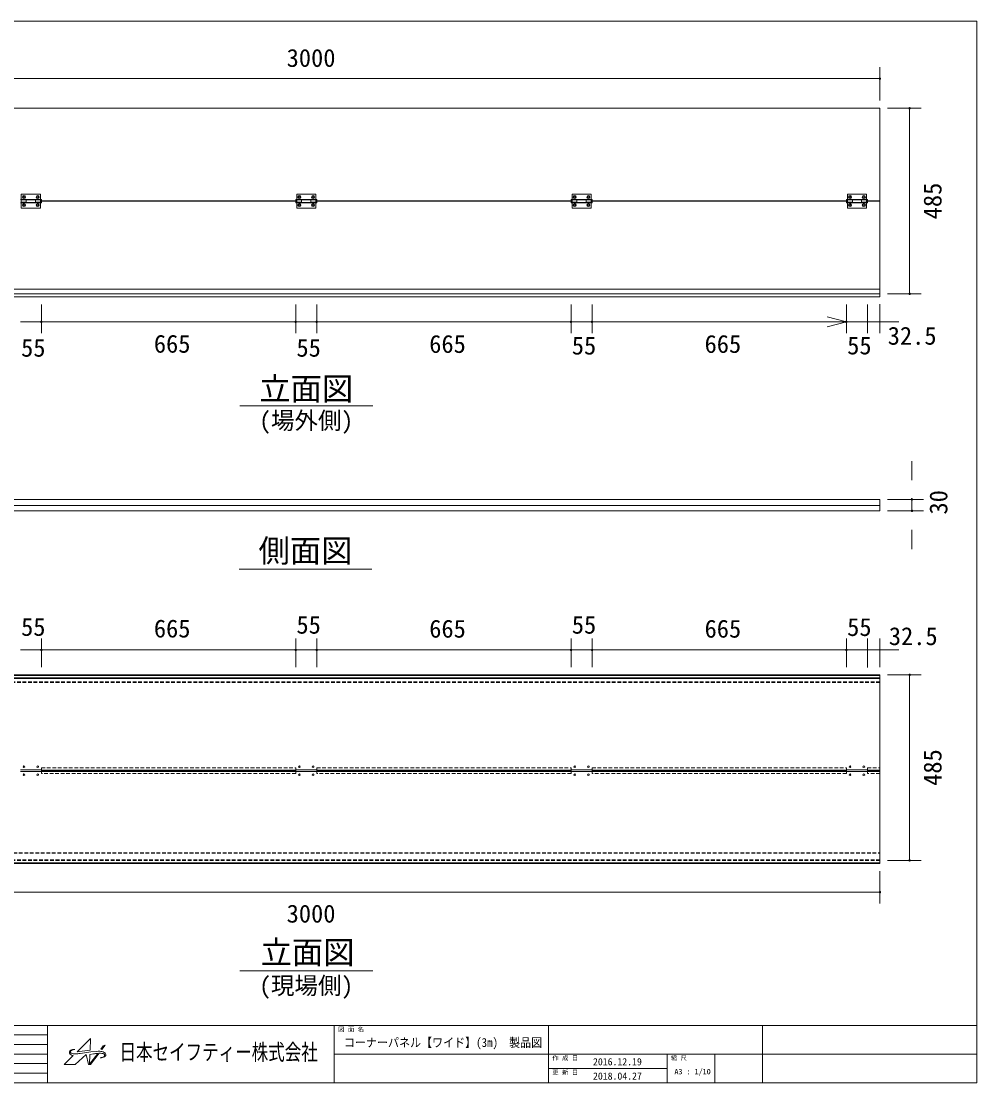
# Model space of a CAD drawing. Units: millimetres, scale not verified. Extents: x -2012 to 2012, y -1388 to 1388.
# Drawn here: x -486 to 2012, y -1388 to 1388 of the extents above; entities that cross this region are included whole.
import ezdxf
from ezdxf.enums import TextEntityAlignment as Align

# ---------------------------------------------------------------- set-up
doc = ezdxf.new("R2010")
doc.units = ezdxf.units.MM
doc.header["$LTSCALE"] = 8
doc.header["$PDMODE"] = 32
doc.header["$PDSIZE"] = 4
doc.linetypes.add('DASHED1', pattern=[1.8, 1.2, -0.6])
for name, color, linetype, lineweight in [('0-0_(3m)幅広ｺｰﾅｰ', 7, 'Continuous', 9), ('0-1_0', 7, 'Continuous', 9), ('0-4_ﾛｺﾞ', 4, 'Continuous', 5), ('0-5_図面枠', 7, 'Continuous', 9)]:
    doc.layers.add(name, color=color, linetype=linetype, lineweight=lineweight)
doc.styles.add('ＭＳ ゴシック', font='')
doc.styles.get('ＭＳ ゴシック').set_extended_font_data('MS Gothic')

msp = doc.modelspace()

# ---------------------------------------------------------------- linework, layer by layer
at = {"layer": '0-0_(3m)幅広ｺｰﾅｰ'}
for p, q in [((-1240.873, 1159.853), (1759.127, 1159.853)), ((1759.127, 917.853), (1759.127, 1159.853)), ((-433.373, 921.853), (-488.373, 921.853)), ((-485.873, 935.853), (-485.873, 914.353)), ((-485.873, 935.853), (-435.873, 935.853)), ((-435.873, 920.853), (-485.873, 920.853)), ((-472.873, 920.853), (-472.873, 913.853)), ((-448.873, 920.353), (-472.873, 920.353)), ((-448.873, 920.853), (-448.873, 913.853)), ((-435.873, 935.853), (-435.873, 914.353)), ((-433.373, 921.853), (-433.373, 917.853)), ((-433.373, 919.853), (-433.373, 917.853)), ((-433.373, 919.853), (-433.373, 917.853)), ((-433.373, 917.853), (231.627, 917.853)), ((231.627, 916.853), (-433.373, 916.853)), ((-433.373, 916.853), (-433.373, 914.853)), ((-433.373, 916.853), (-433.373, 914.853)), ((-433.373, 916.853), (-433.373, 912.853)), ((231.627, 921.853), (231.627, 917.853)), ((286.627, 921.853), (231.627, 921.853)), ((231.627, 917.853), (231.627, 919.853)), ((231.627, 914.853), (231.627, 916.853)), ((231.627, 916.853), (231.627, 912.853)), ((234.127, 935.853), (234.127, 914.353)), ((234.127, 935.853), (284.127, 935.853)), ((284.127, 920.853), (234.127, 920.853)), ((247.127, 920.853), (247.127, 913.853)), ((271.127, 920.353), (247.127, 920.353)), ((271.127, 920.853), (271.127, 913.853)), ((284.127, 935.853), (284.127, 914.353)), ((286.627, 921.853), (286.627, 917.853)), ((286.627, 919.853), (286.627, 917.853)), ((286.627, 917.853), (951.627, 917.853)), ((951.627, 916.853), (286.627, 916.853)), ((286.627, 916.853), (286.627, 914.853)), ((286.627, 916.853), (286.627, 912.853)), ((951.627, 921.853), (951.627, 917.853)), ((1006.627, 921.853), (951.627, 921.853)), ((951.627, 917.853), (951.627, 919.853)), ((951.627, 914.853), (951.627, 916.853)), ((951.627, 916.853), (951.627, 912.853)), ((954.127, 935.853), (954.127, 914.353)), ((954.127, 935.853), (1004.127, 935.853)), ((1004.127, 920.853), (954.127, 920.853)), ((967.127, 920.853), (967.127, 913.853)), ((991.127, 920.353), (967.127, 920.353)), ((991.127, 920.853), (991.127, 913.853)), ((1004.127, 935.853), (1004.127, 914.353)), ((1006.627, 921.853), (1006.627, 917.853)), ((1006.627, 919.853), (1006.627, 917.853)), ((1006.627, 917.853), (1671.627, 917.853)), ((1671.627, 916.853), (1006.627, 916.853)), ((1006.627, 916.853), (1006.627, 914.853)), ((1006.627, 916.853), (1006.627, 912.853)), ((1671.627, 921.853), (1671.627, 917.853)), ((1726.627, 921.853), (1671.627, 921.853)), ((1671.627, 917.853), (1671.627, 919.853)), ((1671.627, 914.853), (1671.627, 916.853)), ((1671.627, 916.853), (1671.627, 912.853)), ((1674.127, 935.853), (1674.127, 914.353)), ((1674.127, 935.853), (1724.127, 935.853)), ((1724.127, 920.853), (1674.127, 920.853)), ((1687.127, 920.853), (1687.127, 913.853)), ((1711.127, 920.353), (1687.127, 920.353)), ((1711.127, 920.853), (1711.127, 913.853)), ((1724.127, 935.853), (1724.127, 914.353)), ((1726.627, 921.853), (1726.627, 917.853)), ((1726.627, 919.853), (1726.627, 917.853)), ((1726.627, 917.853), (1759.127, 917.853)), ((1759.127, 916.853), (1726.627, 916.853)), ((1726.627, 916.853), (1726.627, 914.853)), ((1726.627, 916.853), (1726.627, 912.853)), ((1759.127, 666.853), (1759.127, 916.853)), ((-433.373, 912.853), (-488.373, 912.853)), ((-472.873, 914.353), (-485.873, 914.353)), ((-435.873, 913.853), (-485.873, 913.853)), ((-485.873, 913.853), (-485.873, 898.853)), ((-435.873, 898.853), (-485.873, 898.853)), ((-435.873, 914.353), (-448.873, 914.353)), ((-435.873, 913.853), (-435.873, 898.853)), ((286.627, 912.853), (231.627, 912.853)), ((247.127, 914.353), (234.127, 914.353)), ((284.127, 913.853), (234.127, 913.853)), ((234.127, 913.853), (234.127, 898.853)), ((284.127, 898.853), (234.127, 898.853)), ((284.127, 914.353), (271.127, 914.353)), ((284.127, 913.853), (284.127, 898.853)), ((1006.627, 912.853), (951.627, 912.853)), ((967.127, 914.353), (954.127, 914.353)), ((1004.127, 913.853), (954.127, 913.853)), ((954.127, 913.853), (954.127, 898.853)), ((1004.127, 898.853), (954.127, 898.853)), ((1004.127, 914.353), (991.127, 914.353)), ((1004.127, 913.853), (1004.127, 898.853)), ((1726.627, 912.853), (1671.627, 912.853)), ((1687.127, 914.353), (1674.127, 914.353)), ((1724.127, 913.853), (1674.127, 913.853)), ((1674.127, 913.853), (1674.127, 898.853)), ((1724.127, 898.853), (1674.127, 898.853)), ((1724.127, 914.353), (1711.127, 914.353)), ((1724.127, 913.853), (1724.127, 898.853)), ((-1240.873, 686.853), (1759.127, 686.853)), ((-1240.873, 674.853), (1759.127, 674.853)), ((-1240.873, 666.853), (1759.127, 666.853)), ((-1240.873, 137.514), (1759.127, 137.514)), ((-1240.873, 121.514), (1759.127, 121.514)), ((1759.127, 137.514), (1759.127, 107.514)), ((-1240.873, 107.514), (1759.127, 107.514)), ((-1240.873, -321.179), (1759.127, -321.179)), ((-1240.873, -322.57), (1759.127, -322.57)), ((-1240.873, -328.988), (1759.127, -328.988)), ((1759.127, -329.179), (-1240.873, -329.179)), ((1759.127, -330.57), (-1240.873, -330.57)), ((1759.127, -571.179), (1759.127, -321.179)), ((-488.373, -569.179), (-433.373, -569.179)), ((-433.373, -574.179), (-488.373, -574.179)), ((-433.373, -569.179), (-433.373, -571.179)), ((-433.373, -569.974), (231.627, -569.974)), ((-433.373, -571.179), (231.627, -571.179)), ((231.627, -572.179), (-433.373, -572.179)), ((-433.373, -572.179), (-433.373, -574.179)), ((231.627, -573.384), (-433.373, -573.384)), ((231.627, -571.179), (231.627, -569.179)), ((231.627, -569.179), (286.627, -569.179)), ((231.627, -574.179), (231.627, -572.179)), ((286.627, -574.179), (231.627, -574.179)), ((286.627, -569.179), (286.627, -571.179)), ((286.627, -569.974), (951.627, -569.974)), ((286.627, -571.179), (951.627, -571.179)), ((951.627, -572.179), (286.627, -572.179)), ((286.627, -572.179), (286.627, -574.179)), ((951.627, -573.384), (286.627, -573.384)), ((951.627, -571.179), (951.627, -569.179)), ((951.627, -569.179), (1006.627, -569.179)), ((1006.627, -569.179), (1006.627, -571.179)), ((1006.627, -569.974), (1671.627, -569.974)), ((1006.627, -571.179), (1671.627, -571.179)), ((1671.627, -572.179), (1006.627, -572.179)), ((1006.627, -572.179), (1006.627, -574.179)), ((1671.627, -573.384), (1006.627, -573.384)), ((1671.627, -571.179), (1671.627, -569.179)), ((1671.627, -569.179), (1726.627, -569.179)), ((1671.627, -574.179), (1671.627, -572.179)), ((1726.627, -574.179), (1671.627, -574.179)), ((1726.627, -569.179), (1726.627, -571.179)), ((1726.627, -569.974), (1759.127, -569.974)), ((1726.627, -571.179), (1759.127, -571.179)), ((1759.127, -572.179), (1726.627, -572.179)), ((1726.627, -572.179), (1726.627, -574.179)), ((1759.127, -573.384), (1726.627, -573.384)), ((-1240.873, -812.788), (1759.127, -812.788))]:
    msp.add_line(p, q, dxfattribs=at)
at = {"layer": '0-0_(3m)幅広ｺｰﾅｰ', "linetype": 'DASHED1'}
for p, q in [((-1240.873, -322.379), (1759.127, -322.379)), ((-1240.873, -322.57), (1759.127, -322.57)), ((-1240.873, -328.988), (1759.127, -328.988)), ((1759.127, -330.379), (-1240.873, -330.379)), ((1759.127, -330.57), (-1240.873, -330.57)), ((1759.127, -339.788), (-1240.873, -339.788)), ((1759.127, -339.979), (-1240.873, -339.979)), ((1759.127, -341.179), (-1240.873, -341.179)), ((-433.373, -569.974), (231.627, -569.974)), ((-433.373, -569.979), (231.627, -569.979)), ((231.627, -573.379), (-433.373, -573.379)), ((231.627, -573.384), (-433.373, -573.384)), ((231.627, -574.179), (231.627, -579.179)), ((286.627, -564.179), (951.627, -564.179)), ((286.627, -569.179), (286.627, -564.179)), ((286.627, -569.974), (951.627, -569.974)), ((286.627, -569.979), (951.627, -569.979)), ((951.627, -573.379), (286.627, -573.379)), ((951.627, -573.384), (286.627, -573.384)), ((286.627, -579.179), (286.627, -574.179)), ((951.627, -564.179), (951.627, -569.179)), ((1006.627, -564.179), (1671.627, -564.179)), ((1006.627, -569.179), (1006.627, -564.179)), ((1006.627, -569.974), (1671.627, -569.974)), ((1006.627, -569.979), (1671.627, -569.979)), ((1671.627, -573.379), (1006.627, -573.379)), ((1671.627, -573.384), (1006.627, -573.384)), ((1006.627, -579.179), (1006.627, -574.179)), ((1671.627, -579.179), (1006.627, -579.179)), ((1671.627, -564.179), (1671.627, -569.179)), ((1671.627, -574.179), (1671.627, -579.179)), ((1726.627, -564.179), (1759.127, -564.179)), ((1726.627, -569.179), (1726.627, -564.179)), ((1726.627, -569.974), (1759.127, -569.974)), ((1726.627, -569.979), (1759.127, -569.979)), ((1759.127, -573.379), (1726.627, -573.379)), ((1759.127, -573.384), (1726.627, -573.384)), ((-1240.873, -786.179), (1759.127, -786.179)), ((-1240.873, -787.379), (1759.127, -787.379)), ((-1240.873, -787.57), (1759.127, -787.57)), ((1759.127, -804.788), (-1240.873, -804.788)), ((1759.127, -804.979), (-1240.873, -804.979)), ((1759.127, -806.179), (-1240.873, -806.179)), ((1759.127, -806.37), (-1240.873, -806.37)), ((-1240.873, -812.788), (1759.127, -812.788)), ((-1240.873, -812.979), (1759.127, -812.979))]:
    msp.add_line(p, q, dxfattribs=at)
at = {"layer": '0-0_(3m)幅広ｺｰﾅｰ'}
for points in [[(-1240.873, -814.179), (1759.127, -814.179), (1759.127, -572.179)], [(1006.627, -574.179), (951.627, -574.179), (951.627, -572.179)]]:
    msp.add_lwpolyline(points, dxfattribs=at)
at = {"layer": '0-0_(3m)幅広ｺｰﾅｰ', "linetype": 'DASHED1'}
for points in [[(-433.373, -569.179), (-433.373, -564.179), (231.627, -564.179), (231.627, -569.179)], [(231.627, -579.179), (-433.373, -579.179), (-433.373, -574.179)], [(951.627, -574.179), (951.627, -579.179), (286.627, -579.179)], [(1759.127, -579.179), (1726.627, -579.179), (1726.627, -574.179)]]:
    msp.add_lwpolyline(points, dxfattribs=at)
at = {"layer": '0-0_(3m)幅広ｺｰﾅｰ'}
for centre, radius in [((-478.873, 927.853), 4), ((-478.873, 927.853), 2.25), ((-442.873, 927.853), 4), ((-442.873, 927.853), 2.25), ((241.127, 927.853), 4), ((241.127, 927.853), 2.25), ((277.127, 927.853), 4), ((277.127, 927.853), 2.25), ((961.127, 927.853), 4), ((961.127, 927.853), 2.25), ((997.127, 927.853), 4), ((997.127, 927.853), 2.25), ((1681.127, 927.853), 4), ((1681.127, 927.853), 2.25), ((1717.127, 927.853), 4), ((1717.127, 927.853), 2.25), ((-478.873, 906.853), 4), ((-478.873, 906.853), 2.25), ((-442.873, 906.853), 4), ((-442.873, 906.853), 2.25), ((241.127, 906.853), 4), ((241.127, 906.853), 2.25), ((277.127, 906.853), 4), ((277.127, 906.853), 2.25), ((961.127, 906.853), 4), ((961.127, 906.853), 2.25), ((997.127, 906.853), 4), ((997.127, 906.853), 2.25), ((1681.127, 906.853), 4), ((1681.127, 906.853), 2.25), ((1717.127, 906.853), 4), ((1717.127, 906.853), 2.25), ((-478.873, -561.179), 2.25), ((-478.873, -582.179), 2.25), ((-442.873, -561.179), 2.25), ((-442.873, -582.179), 2.25), ((241.127, -561.179), 2.25), ((241.127, -582.179), 2.25), ((277.127, -561.179), 2.25), ((277.127, -582.179), 2.25), ((961.127, -561.179), 2.25), ((961.127, -582.179), 2.25), ((997.127, -561.179), 2.25), ((997.127, -582.179), 2.25), ((1681.127, -561.179), 2.25), ((1681.127, -582.179), 2.25), ((1717.127, -561.179), 2.25), ((1717.127, -582.179), 2.25)]:
    msp.add_circle(centre, radius, dxfattribs=at)
at = {"layer": '0-1_0'}
for p, q in [((1759.127, 1179.853), (1759.127, 1267.499)), ((1759.127, 1237.499), (-1240.873, 1237.499)), ((-1190.873, 1237.499), (1709.127, 1237.499)), ((1779.127, 1159.853), (1866.773, 1159.853)), ((1836.773, 674.853), (1836.773, 1159.853)), ((1836.773, 1109.853), (1836.773, 724.853)), ((1779.127, 674.853), (1866.773, 674.853)), ((-433.373, 646.853), (-433.373, 571.748)), ((-433.373, 646.853), (-433.373, 571.748)), ((231.627, 646.853), (231.627, 571.748)), ((231.627, 646.853), (231.627, 571.748)), ((286.627, 646.853), (286.627, 571.748)), ((286.627, 646.853), (286.627, 571.748)), ((951.627, 646.853), (951.627, 571.748)), ((951.627, 646.845), (951.627, 571.74)), ((1006.627, 646.853), (1006.627, 571.748)), ((1006.627, 646.845), (1006.627, 571.74)), ((1671.627, 646.853), (1671.627, 571.748)), ((1671.627, 646.853), (1671.627, 571.74)), ((1726.627, 646.853), (1726.627, 571.74)), ((1726.627, 646.845), (1726.627, 571.74)), ((1759.127, 647.548), (1759.127, 571.74)), ((-433.373, 601.748), (231.627, 601.748)), ((181.627, 601.748), (-383.373, 601.748)), ((-383.373, 601.748), (-333.373, 601.748)), ((181.627, 601.748), (131.627, 601.748)), ((286.627, 601.748), (951.627, 601.748)), ((901.627, 601.748), (336.627, 601.748)), ((336.627, 601.748), (386.627, 601.748)), ((901.627, 601.74), (851.627, 601.74)), ((1006.627, 601.748), (1671.627, 601.748)), ((1621.627, 601.748), (1056.627, 601.748)), ((1056.627, 601.74), (1106.627, 601.74)), ((1621.627, 601.74), (1571.627, 601.74)), ((1671.627, 601.74), (1621.627, 601.74)), ((1726.627, 601.74), (1671.627, 601.74)), ((1726.627, 601.74), (1676.627, 601.74)), ((1726.627, 601.74), (1776.627, 601.74)), ((1759.127, 601.74), (1726.627, 601.74)), ((1759.127, 601.74), (1809.127, 601.74)), ((1842.95, 187.514), (1842.95, 237.514)), ((1779.127, 137.514), (1872.95, 137.514)), ((1779.127, 107.514), (1872.95, 107.514)), ((1842.95, 57.514), (1842.95, 7.514)), ((-433.373, -301.171), (-433.373, -226.066)), ((-433.373, -301.179), (-433.373, -226.074)), ((231.627, -301.179), (231.627, -226.074)), ((231.627, -301.179), (231.627, -226.074)), ((286.627, -301.179), (286.627, -226.074)), ((286.627, -301.179), (286.627, -226.074)), ((951.627, -301.179), (951.627, -226.074)), ((951.627, -301.179), (951.627, -226.074)), ((1006.627, -301.179), (1006.627, -226.074)), ((1006.627, -301.179), (1006.627, -226.074)), ((1671.627, -301.171), (1671.627, -226.066)), ((1671.627, -301.179), (1671.627, -226.074)), ((1726.627, -301.179), (1726.627, -226.066)), ((1726.627, -301.874), (1726.627, -226.066)), ((1759.127, -301.179), (1759.127, -226.066)), ((231.627, -256.074), (-433.373, -256.074)), ((-383.373, -256.066), (-333.373, -256.066)), ((-383.373, -256.074), (181.627, -256.074)), ((181.627, -256.074), (131.627, -256.074)), ((951.627, -256.074), (286.627, -256.074)), ((336.627, -256.074), (386.627, -256.074)), ((336.627, -256.074), (901.627, -256.074)), ((901.627, -256.074), (851.627, -256.074)), ((1671.627, -256.074), (1006.627, -256.074)), ((1056.627, -256.074), (1106.627, -256.074)), ((1056.627, -256.074), (1621.627, -256.074)), ((1671.627, -256.066), (1621.627, -256.066)), ((1671.627, -256.066), (1726.627, -256.066)), ((1726.627, -256.066), (1676.627, -256.066)), ((1726.627, -256.066), (1776.627, -256.066)), ((1726.627, -256.066), (1759.127, -256.066)), ((1759.127, -256.066), (1809.127, -256.066)), ((1779.127, -321.179), (1866.773, -321.179)), ((1836.773, -806.179), (1836.773, -321.179)), ((1836.773, -371.179), (1836.773, -756.179)), ((1779.127, -806.179), (1866.773, -806.179)), ((1759.127, -834.179), (1759.127, -919.284)), ((-1240.873, -889.284), (1759.127, -889.284)), ((1709.127, -889.284), (-1190.873, -889.284))]:
    msp.add_line(p, q, dxfattribs=at)
for points in [[(1621.627, 615.137), (1671.627, 601.74), (1621.627, 588.342)], [(-433.373, 601.748), (-488.373, 601.748), (-433.373, 601.748)], [(286.627, 601.748), (231.627, 601.748), (286.627, 601.748)], [(1006.627, 601.74), (951.627, 601.74), (1006.627, 601.74)], [(1842.95, 137.514), (1842.95, 107.514), (1842.95, 137.514)], [(-488.373, -256.066), (-433.373, -256.066), (-488.373, -256.066)], [(231.627, -256.074), (286.627, -256.074), (231.627, -256.074)], [(951.627, -256.074), (1006.627, -256.074), (951.627, -256.074)]]:
    msp.add_lwpolyline(points, dxfattribs=at)
for p in [(1759.127, 1237.499), (1836.773, 1159.853), (1836.773, 674.853), (-433.373, 601.748), (231.627, 601.748), (286.627, 601.748), (951.627, 601.748), (951.627, 601.74), (1006.627, 601.748), (1006.627, 601.74), (1671.627, 601.748), (1842.95, 137.514), (1842.95, 107.514), (-433.373, -256.066), (-433.373, -256.074), (231.627, -256.074), (286.627, -256.074), (951.627, -256.074), (1006.627, -256.074), (1671.627, -256.074), (1836.773, -321.179), (1836.773, -806.179), (1759.127, -889.284)]:
    msp.add_point(p, dxfattribs=at)
at = {"layer": '0-4_ﾛｺﾞ'}
for p, q in [((-345.914, -1300.407), (-346.642, -1300.367)), ((-306.41, -1313.186), (-297.242, -1311.893)), ((-279.538, -1321.914), (-275.94, -1321.905))]:
    msp.add_line(p, q, dxfattribs=at)
for points in [[(-339.8, -1306.425), (-305.248, -1272.005), (-305.16, -1272.25), (-306.098, -1302.382), (-313.616, -1303.446)], [(-350.008, -1316.552), (-373.511, -1340.049), (-373.409, -1340.078), (-345.478, -1340.102), (-344.827, -1339.678), (-316.118, -1313.733), (-310.538, -1340.112), (-305.218, -1340.112), (-282.686, -1310.374), (-278.999, -1310.359)], [(-288.315, -1305.616), (-304.054, -1307.049), (-314.423, -1308.289), (-332.198, -1310.865)], [(-286.12, -1310.567), (-307.225, -1338.439), (-306.41, -1313.186)]]:
    msp.add_lwpolyline(points, dxfattribs=at)
msp.add_lwpolyline([(-277.962, -1299.615), (-275.034, -1300.17), (-266.637, -1289.065), (-271.528, -1291.15)], close=True, dxfattribs=at)
for centre, radius, start, end in [((-354.263, -1308.022), 5.907, 137.3376, 189.71275), ((-351.988, -1310.118), 9.002, 107.54618, 137.3376), ((-352.927, -1307), 4.674, 114.83245, 184.93336), ((-343.834, -1326.651), 26.326, 94.53365, 114.83245), ((-346.741, -1326.714), 26.407, 94.87761, 107.54618), ((-347.564, -1317.065), 16.723, 86.83781, 94.87761), ((-381.357, -824.587), 483.626, 274.92935, 278.0518), ((-381.357, -824.587), 483.626, 274.92935, 278.0518), ((-356.528, -1308.409), 3.61, 189.71275, 211.14694), ((-348.294, -1303.432), 13.231, 211.14694, 262.55517), ((-354.81, -1307.163), 2.784, 184.93336, 245.82613), ((-345.45, -1286.31), 25.641, 245.82613, 271.56003), ((-347.692, -1203.959), 108.022, 271.56003, 278.24678), ((-260.943, -1569.143), 259.798, 95.56117, 98.03149), ((-281.734, -1363.809), 58.564, 89.15854, 96.45212), ((-281.262, -1331.628), 26.379, 63.69068, 89.15854), ((-280.054, -1302.301), 19.62, 271.50312, 302.01879), ((-278.906, -1334.826), 24.467, 73.31829, 90.21697), ((-275.974, -1308.49), 13.415, 270.14682, 315.9742), ((-273.678, -1317.377), 6.251, 36.42787, 73.31829), ((-271.59, -1315.836), 3.656, 302.01879, 36.42787), ((-273.17, -1315.262), 8.122, 8.17288, 63.69068), ((-269.511, -1314.737), 4.426, 315.9742, 8.17288)]:
    msp.add_arc(centre, radius, start, end, dxfattribs=at)
at = {"layer": '0-5_図面枠'}
for p, q in [((2012.5, -1237.5), (2012.5, 1387.5)), ((85.397, 382.278), (432.858, 382.278)), ((83.399, -44.814), (430.861, -44.814)), ((85.397, -1094.626), (432.858, -1094.626)), ((-2012.5, -1237.5), (2012.5, -1237.5)), ((-417.5, -1237.5), (-417.5, -1387.5)), ((332.5, -1237.5), (332.5, -1387.5)), ((892.5, -1237.5), (892.5, -1387.5)), ((1452.5, -1237.5), (1452.5, -1387.5)), ((-2012.5, -1262.5), (-417.5, -1262.5)), ((-1527.5, -1287.5), (-417.5, -1287.5)), ((-1527.5, -1312.5), (-417.5, -1312.5)), ((332.5, -1312.5), (2012.5, -1312.5)), ((1202.5, -1312.5), (1202.5, -1387.5)), ((1327.5, -1312.5), (1327.5, -1387.5)), ((-1527.5, -1337.5), (-417.5, -1337.5)), ((1202.5, -1350), (892.5, -1350)), ((-1527.5, -1362.5), (-417.5, -1362.5))]:
    msp.add_line(p, q, dxfattribs=at)
for points in [[(-2012.5, -1387.5), (2012.5, -1387.5), (2012.5, 1387.5), (-2012.5, 1387.5)], [(-2012.5, 1387.5), (-2012.5, -1237.5), (2012.5, -1237.5)]]:
    msp.add_lwpolyline(points, dxfattribs=at)

# ---------------------------------------------------------------- texts
at = {"layer": '0-1_0', "color": 2, "style": 'ＭＳ ゴシック'}
for s, p in [('3000', (207.927, 1254.099)), ('32.5', (1779.672, 527.796)), ('55', (-486.473, 496.466)), ('665', (-139.273, 506.856)), ('55', (233.527, 496.466)), ('665', (580.727, 506.43)), ('55', (953.527, 502.144)), ('665', (1300.727, 506.43)), ('55', (1673.599, 502.498)), ('55', (-486.473, -233.27)), ('665', (-139.273, -237.557)), ('55', (233.527, -227.593)), ('665', (580.727, -237.982)), ('55', (953.527, -227.593)), ('665', (1300.727, -237.982)), ('55', (1673.527, -233.625)), ('32.5', (1782.54, -257.507)), ('3000', (207.927, -982.891))]:
    msp.add_text(s, height=46.92, dxfattribs=at).set_placement(p, align=Align.BOTTOM_LEFT)
for s, p in [('485', (1934.355, 869.658)), ('30', (1949.767, 97.914)), ('485', (1934.355, -611.374))]:
    msp.add_text(s, height=46.92, rotation=90, dxfattribs=at).set_placement(p, align=Align.BOTTOM_LEFT)
at = {"layer": '0-4_ﾛｺﾞ', "color": 7, "style": 'ＭＳ ゴシック', "width": 0.75}
msp.add_text('日本セイフティー株式会社', height=42.23, dxfattribs=at).set_placement((-229.15, -1341.005), align=Align.BOTTOM_LEFT)
at = {"layer": '0-5_図面枠', "style": 'ＭＳ ゴシック'}
for s, height, p in [('立面図', 60.06, (136.247, 378.61)), ('(場外側)', 45.04, (136.247, 307.644)), ('側面図', 60.06, (134.25, -44.755)), ('立面図', 60.06, (139.691, -1094.568)), ('(現場側)', 45.04, (136.247, -1169.487)), ('図 面 名', 11.73, (342.5, -1257.1)), ('作 成 日\u3000', 11.73, (902.5, -1332.1)), ('2016.12.19', 18.77, (1009.031, -1347.503)), ('縮 尺', 11.73, (1212.5, -1332.1)), ('更 新 日\u3000', 11.73, (902.5, -1369.6)), ('A3 : 1/10', 14.08, (1221.96, -1369.548)), ('2018.04.27', 18.77, (1009.031, -1385.003))]:
    msp.add_text(s, height=height, dxfattribs=at).set_placement(p, align=Align.BOTTOM_LEFT)
at = {"layer": '0-5_図面枠', "style": 'ＭＳ ゴシック', "width": 0.9}
msp.add_text('コーナーパネル【ワイド】(3m)\u3000製品図', height=23.46, dxfattribs=at).set_placement((357.713, -1300.984), align=Align.BOTTOM_LEFT)

doc.saveas('drawing.dxf')
